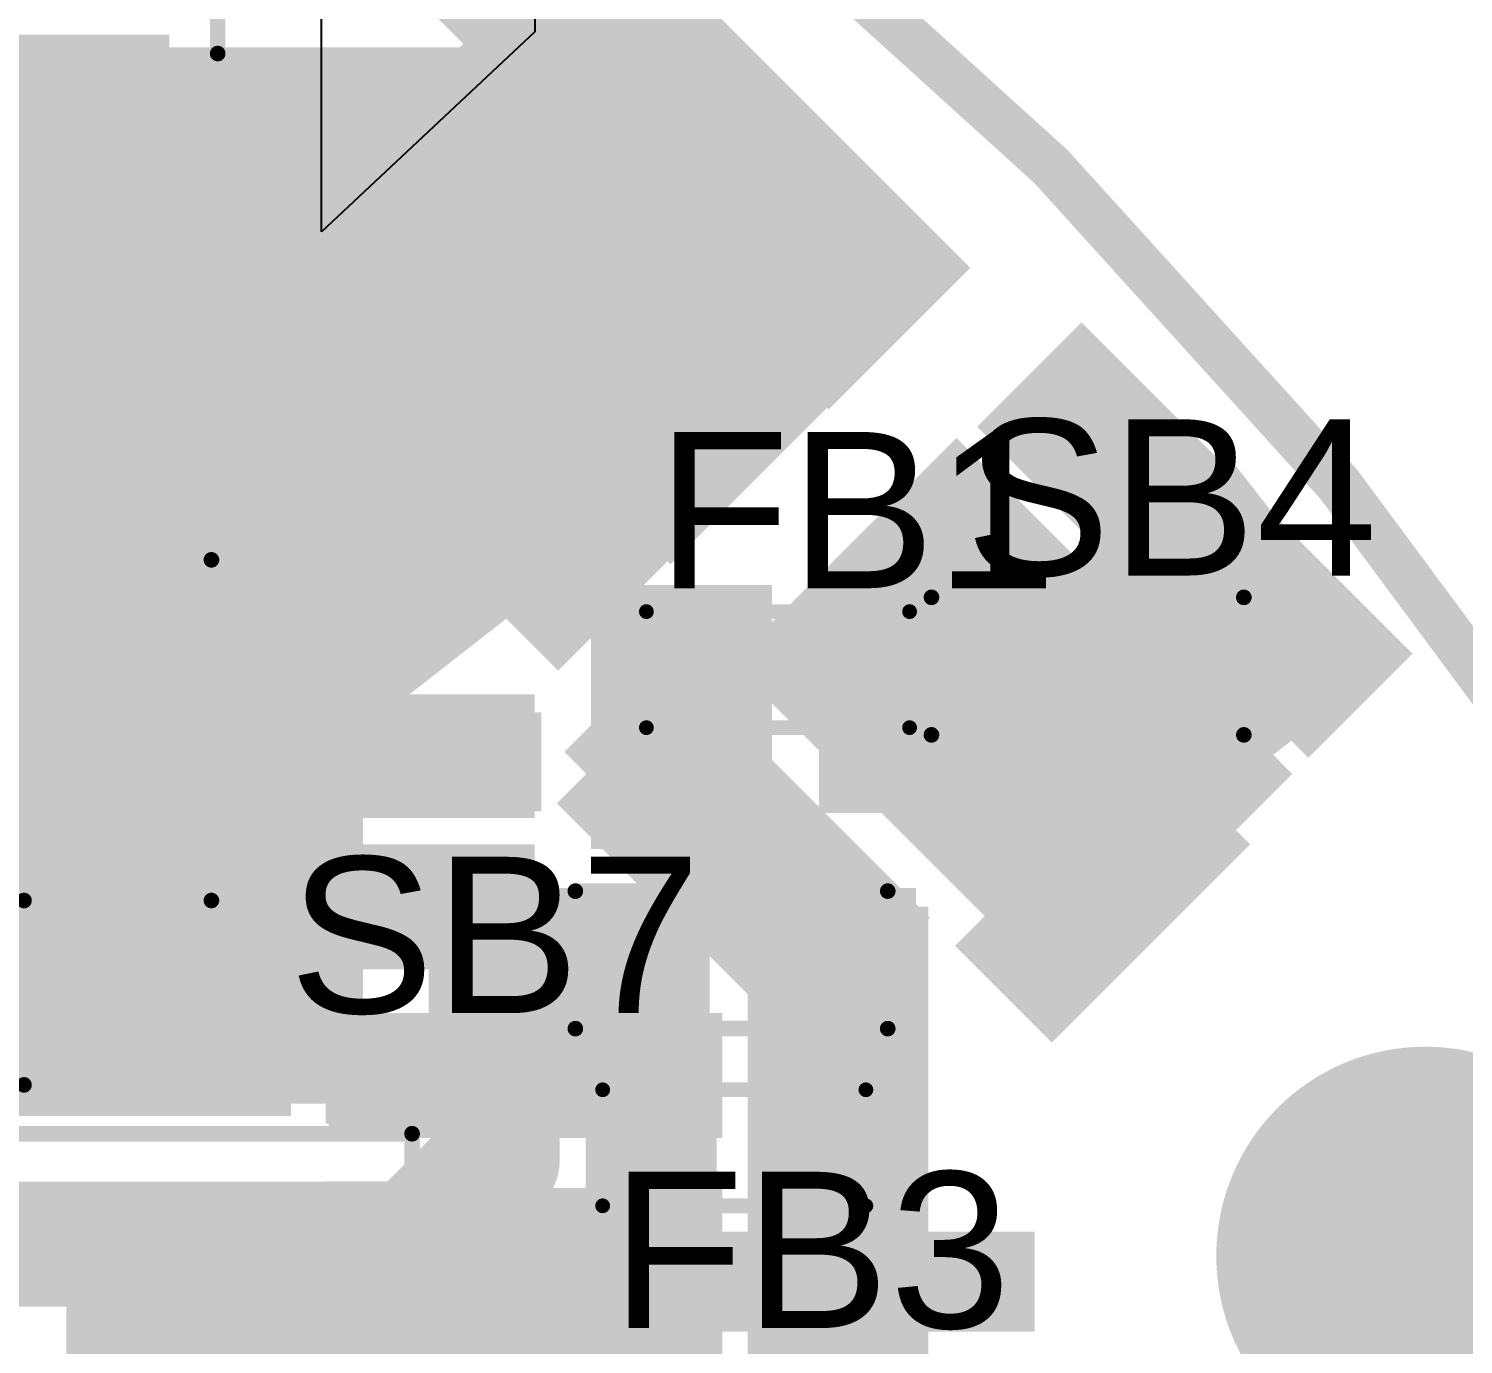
# Model space of a CAD drawing. Header units: millimetres. Extents: x -1.41 to 1.41, y -0.13 to 2.68.
# Drawn here: x 0.661 to 1.1203, y 1.891 to 2.312 of the extents above; entities that cross this region are included whole.
import ezdxf

# ---------------------------------------------------------------- set-up
doc = ezdxf.new("R2010")
doc.units = ezdxf.units.MM
doc.header["$MEASUREMENT"] = 0
for name, color, linetype in [('BottomLayer', 5, 'Continuous'), ('BottomPaste', 16, 'Continuous'), ('BottomSolder', 6, 'Continuous'), ('Mechanical2', 216, 'Continuous'), ('MultiLayer', 9, 'Continuous'), ('PadHoleLayer', 156, 'Continuous'), ('TopLayer', 1, 'Continuous'), ('TopOverlay', 2, 'Continuous'), ('TopPaste', 8, 'Continuous'), ('TopSolder', 216, 'Continuous'), ('ViaHoleLayer', 16, 'Continuous')]:
    doc.layers.add(name, color=color, linetype=linetype)
doc.styles.add('Arial', font='', dxfattribs={"height": 0.2})
doc.styles.get('Arial').set_extended_font_data('Arial')

# ---------------------------------------------------------------- blocks, each defined once
blk = doc.blocks.new('C__1206_B_108')
at = {"layer": 'BottomLayer'}
for points in [[(-0.08, 0.035), (-0.02, 0.035), (-0.02, -0.035), (-0.08, -0.035)], [(0.02, 0.035), (0.08, 0.035), (0.08, -0.035), (0.02, -0.035)]]:
    blk.add_hatch(color=5, dxfattribs=at).paths.add_polyline_path(points)
at = {"layer": 'BottomPaste'}
for points in [[(-0.08, 0.035), (-0.02, 0.035), (-0.02, -0.035), (-0.08, -0.035)], [(0.02, 0.035), (0.08, 0.035), (0.08, -0.035), (0.02, -0.035)]]:
    blk.add_hatch(color=16, dxfattribs=at).paths.add_polyline_path(points)
at = {"layer": 'BottomSolder'}
for points in [[(-0.084, 0.039), (-0.016, 0.039), (-0.016, -0.039), (-0.084, -0.039)], [(0.016, 0.039), (0.084, 0.039), (0.084, -0.039), (0.016, -0.039)]]:
    blk.add_hatch(color=6, dxfattribs=at).paths.add_polyline_path(points)
blk = doc.blocks.new('VT1H471MI135000CE0_110')
at = {"layer": 'TopOverlay', "const_width": 0.005}
for points in [[(-0.13578, 0.27), (0.269, 0.27)], [(0.269, 0.043), (0.269, 0.27)]]:
    blk.add_lwpolyline(points, dxfattribs=at)
at = {"layer": 'TopOverlay', "const_width": 0.0025}
blk.add_lwpolyline([(0.26775, 0.27, 1), (0.27025, 0.27, 1)], format="xyb", close=True, dxfattribs=at)
blk.add_lwpolyline([(0.26775, 0.27, 1), (0.27025, 0.27, 1)], format="xyb", close=True, dxfattribs=at)
blk = doc.blocks.new('C___0603_B_111')
at = {"layer": 'BottomLayer'}
for points in [[(-0.045, -0.0175), (-0.045, 0.0175), (-0.015, 0.0175), (-0.015, -0.0175)], [(0.015, -0.0175), (0.015, 0.0175), (0.045, 0.0175), (0.045, -0.0175)]]:
    blk.add_hatch(color=5, dxfattribs=at).paths.add_polyline_path(points)
at = {"layer": 'BottomPaste'}
for points in [[(-0.045, -0.0175), (-0.045, 0.0175), (-0.015, 0.0175), (-0.015, -0.0175)], [(0.015, -0.0175), (0.015, 0.0175), (0.045, 0.0175), (0.045, -0.0175)]]:
    blk.add_hatch(color=16, dxfattribs=at).paths.add_polyline_path(points)
at = {"layer": 'BottomSolder'}
for points in [[(-0.04736, -0.01986), (-0.04736, 0.01986), (-0.01264, 0.01986), (-0.01264, -0.01986)], [(0.01264, -0.01986), (0.01264, 0.01986), (0.04736, 0.01986), (0.04736, -0.01986)]]:
    blk.add_hatch(color=6, dxfattribs=at).paths.add_polyline_path(points)
blk = doc.blocks.new('SMA_B_120')
at = {"layer": 'BottomLayer'}
for points in [[(-0.12795, 0.03346), (-0.02953, 0.03346), (-0.02953, -0.03346), (-0.12795, -0.03346)], [(0.02953, 0.03346), (0.12795, 0.03346), (0.12795, -0.03346), (0.02953, -0.03346)]]:
    blk.add_hatch(color=5, dxfattribs=at).paths.add_polyline_path(points)
at = {"layer": 'BottomPaste'}
for points in [[(-0.12795, 0.03346), (-0.02953, 0.03346), (-0.02953, -0.03346), (-0.12795, -0.03346)], [(0.02953, 0.03346), (0.12795, 0.03346), (0.12795, -0.03346), (0.02953, -0.03346)]]:
    blk.add_hatch(color=16, dxfattribs=at).paths.add_polyline_path(points)
at = {"layer": 'BottomSolder'}
for points in [[(-0.13195, 0.03746), (-0.02553, 0.03746), (-0.02553, -0.03746), (-0.13195, -0.03746)], [(0.02553, 0.03746), (0.13195, 0.03746), (0.13195, -0.03746), (0.02553, -0.03746)]]:
    blk.add_hatch(color=6, dxfattribs=at).paths.add_polyline_path(points)
blk = doc.blocks.new('MPZ1608S121ATDH5_121')
at = {"layer": 'TopLayer'}
for points in [[(-0.03937, 0.01575), (-0.01575, 0.01575), (-0.01575, -0.01575), (-0.03937, -0.01575)], [(0.01575, 0.01575), (0.03937, 0.01575), (0.03937, -0.01575), (0.01575, -0.01575)]]:
    blk.add_hatch(color=1, dxfattribs=at).paths.add_polyline_path(points)
at = {"layer": 'TopPaste'}
for points in [[(-0.03937, 0.01575), (-0.01575, 0.01575), (-0.01575, -0.01575), (-0.03937, -0.01575)], [(0.01575, 0.01575), (0.03937, 0.01575), (0.03937, -0.01575), (0.01575, -0.01575)]]:
    blk.add_hatch(color=8, dxfattribs=at).paths.add_polyline_path(points)
at = {"layer": 'TopSolder'}
for points in [[(-0.04337, 0.01975), (-0.01175, 0.01975), (-0.01175, -0.01975), (-0.04337, -0.01975)], [(0.01175, 0.01975), (0.04337, 0.01975), (0.04337, -0.01975), (0.01175, -0.01975)]]:
    blk.add_hatch(color=216, dxfattribs=at).paths.add_polyline_path(points)
at = {"layer": 'TopOverlay', "const_width": 0.00472}
for points in [[(0.04226, 0.01869), (-0.042, 0.01869)], [(-0.042, 0.01869), (-0.042, -0.01844)], [(0.04226, 0.01869), (0.04226, -0.01844)], [(0.04226, -0.01844), (-0.042, -0.01844)]]:
    blk.add_lwpolyline(points, dxfattribs=at)
at = {"layer": 'TopOverlay', "const_width": 0.00236}
for points in [[(-0.04318, 0.01869, 1), (-0.04082, 0.01869, 1)], [(-0.04318, 0.01869, 1), (-0.04082, 0.01869, 1)], [(0.04108, 0.01869, 1), (0.04344, 0.01869, 1)], [(0.04108, 0.01869, 1), (0.04344, 0.01869, 1)], [(-0.04318, -0.01844, 1), (-0.04082, -0.01844, 1)], [(-0.04318, -0.01844, 1), (-0.04082, -0.01844, 1)], [(0.04108, -0.01844, 1), (0.04344, -0.01844, 1)], [(0.04108, -0.01844, 1), (0.04344, -0.01844, 1)]]:
    blk.add_lwpolyline(points, format="xyb", close=True, dxfattribs=at)
blk = doc.blocks.new('MPZ1608S121ATDH5_123')
at = {"layer": 'TopLayer'}
for points in [[(-0.03937, 0.01575), (-0.01575, 0.01575), (-0.01575, -0.01575), (-0.03937, -0.01575)], [(0.01575, 0.01575), (0.03937, 0.01575), (0.03937, -0.01575), (0.01575, -0.01575)]]:
    blk.add_hatch(color=1, dxfattribs=at).paths.add_polyline_path(points)
at = {"layer": 'TopPaste'}
for points in [[(-0.03937, 0.01575), (-0.01575, 0.01575), (-0.01575, -0.01575), (-0.03937, -0.01575)], [(0.01575, 0.01575), (0.03937, 0.01575), (0.03937, -0.01575), (0.01575, -0.01575)]]:
    blk.add_hatch(color=8, dxfattribs=at).paths.add_polyline_path(points)
at = {"layer": 'TopSolder'}
for points in [[(-0.04337, 0.01975), (-0.01175, 0.01975), (-0.01175, -0.01975), (-0.04337, -0.01975)], [(0.01175, 0.01975), (0.04337, 0.01975), (0.04337, -0.01975), (0.01175, -0.01975)]]:
    blk.add_hatch(color=216, dxfattribs=at).paths.add_polyline_path(points)
at = {"layer": 'TopOverlay', "const_width": 0.00472}
for points in [[(-0.042, 0.01869), (-0.042, -0.01844)], [(0.04226, 0.01869), (-0.042, 0.01869)], [(0.04226, 0.01869), (0.04226, -0.01844)], [(0.04226, -0.01844), (-0.042, -0.01844)]]:
    blk.add_lwpolyline(points, dxfattribs=at)
at = {"layer": 'TopOverlay', "const_width": 0.00236}
for points in [[(-0.04318, 0.01869, 1), (-0.04082, 0.01869, 1)], [(-0.04318, 0.01869, 1), (-0.04082, 0.01869, 1)], [(0.04108, 0.01869, 1), (0.04344, 0.01869, 1)], [(0.04108, 0.01869, 1), (0.04344, 0.01869, 1)], [(-0.04318, -0.01844, 1), (-0.04082, -0.01844, 1)], [(-0.04318, -0.01844, 1), (-0.04082, -0.01844, 1)], [(0.04108, -0.01844, 1), (0.04344, -0.01844, 1)], [(0.04108, -0.01844, 1), (0.04344, -0.01844, 1)]]:
    blk.add_lwpolyline(points, format="xyb", close=True, dxfattribs=at)
blk = doc.blocks.new('SLF12575T_221M1R3_PF_127')
at = {"layer": 'TopLayer'}
blk.add_hatch(color=1, dxfattribs=at).paths.add_polyline_path([(-0.26969, 0.06299), (-0.16732, 0.06299), (-0.16732, -0.06299), (-0.26969, -0.06299)])
at = {"layer": 'TopPaste'}
blk.add_hatch(color=8, dxfattribs=at).paths.add_polyline_path([(-0.26969, 0.06299), (-0.16732, 0.06299), (-0.16732, -0.06299), (-0.26969, -0.06299)])
at = {"layer": 'TopSolder'}
blk.add_hatch(color=216, dxfattribs=at).paths.add_polyline_path([(-0.27369, 0.06699), (-0.16332, 0.06699), (-0.16332, -0.06699), (-0.27369, -0.06699)])
at = {"layer": 'TopOverlay', "const_width": 0.005}
for points in [[(-0.188, 0.249), (-0.188, 0.19)], [(0.217, 0.249), (-0.188, 0.249)], [(-0.248, 0.19), (-0.248, 0.081)], [(-0.188, 0.19), (-0.248, 0.19)], [(-0.25, -0.081), (-0.25, -0.215)]]:
    blk.add_lwpolyline(points, dxfattribs=at)
at = {"layer": 'TopOverlay'}
for points, const_width in [([(-0.18925, 0.249, 1), (-0.18675, 0.249, 1)], 0.0025), ([(-0.18925, 0.249, 1), (-0.18675, 0.249, 1)], 0.0025), ([(-0.24925, 0.19, 1), (-0.24675, 0.19, 1)], 0.0025), ([(-0.24925, 0.19, 1), (-0.24675, 0.19, 1)], 0.0025), ([(-0.18925, 0.19, 1), (-0.18675, 0.19, 1)], 0.0025), ([(-0.18925, 0.19, 1), (-0.18675, 0.19, 1)], 0.0025), ([(-0.24925, 0.081, 1), (-0.24675, 0.081, 1)], 0.0025), ([(-0.27781, 0.061, 1), (-0.2943, 0.061, 1)], 0.01), ([(-0.2968, 0.061, 1), (-0.2918, 0.061, 1)], 0.005), ([(-0.28031, 0.061, 1), (-0.27531, 0.061, 1)], 0.005), ([(-0.25125, -0.081, 1), (-0.24875, -0.081, 1)], 0.0025)]:
    blk.add_lwpolyline(points, format="xyb", close=True, dxfattribs=dict(at, const_width=const_width))
blk = doc.blocks.new('S______B______162')
at = {"layer": 'TopLayer'}
for points in [[(-0.045, -0.0175), (-0.045, 0.0175), (-0.015, 0.0175), (-0.015, -0.0175)], [(0.015, -0.0175), (0.015, 0.0175), (0.045, 0.0175), (0.045, -0.0175)]]:
    blk.add_hatch(color=1, dxfattribs=at).paths.add_polyline_path(points)
at = {"layer": 'TopPaste'}
for points in [[(-0.045, -0.0175), (-0.045, 0.0175), (-0.015, 0.0175), (-0.015, -0.0175)], [(0.015, -0.0175), (0.015, 0.0175), (0.045, 0.0175), (0.045, -0.0175)]]:
    blk.add_hatch(color=8, dxfattribs=at).paths.add_polyline_path(points)
at = {"layer": 'TopSolder'}
for points in [[(-0.049, -0.0215), (-0.049, 0.0215), (-0.011, 0.0215), (-0.011, -0.0215)], [(0.011, -0.0215), (0.011, 0.0215), (0.049, 0.0215), (0.049, -0.0215)]]:
    blk.add_hatch(color=216, dxfattribs=at).paths.add_polyline_path(points)
at = {"layer": 'TopOverlay', "const_width": 0.005}
for points in [[(-0.05, 0.022), (-0.05, -0.022)], [(0.05, 0.022), (-0.05, 0.022)], [(0.05, 0.022), (0.05, -0.022)], [(0.05, -0.022), (-0.05, -0.022)]]:
    blk.add_lwpolyline(points, dxfattribs=at)
at = {"layer": 'TopOverlay', "const_width": 0.0025}
for points in [[(-0.05125, 0.022, 1), (-0.04875, 0.022, 1)], [(-0.05125, 0.022, 1), (-0.04875, 0.022, 1)], [(0.04875, 0.022, 1), (0.05125, 0.022, 1)], [(0.04875, 0.022, 1), (0.05125, 0.022, 1)], [(-0.05125, -0.022, 1), (-0.04875, -0.022, 1)], [(-0.05125, -0.022, 1), (-0.04875, -0.022, 1)], [(0.04875, -0.022, 1), (0.05125, -0.022, 1)], [(0.04875, -0.022, 1), (0.05125, -0.022, 1)]]:
    blk.add_lwpolyline(points, format="xyb", close=True, dxfattribs=at)
blk = doc.blocks.new('S______B______164')
at = {"layer": 'TopLayer'}
for points in [[(-0.045, -0.0175), (-0.045, 0.0175), (-0.015, 0.0175), (-0.015, -0.0175)], [(0.015, -0.0175), (0.015, 0.0175), (0.045, 0.0175), (0.045, -0.0175)]]:
    blk.add_hatch(color=1, dxfattribs=at).paths.add_polyline_path(points)
at = {"layer": 'TopPaste'}
for points in [[(-0.045, -0.0175), (-0.045, 0.0175), (-0.015, 0.0175), (-0.015, -0.0175)], [(0.015, -0.0175), (0.015, 0.0175), (0.045, 0.0175), (0.045, -0.0175)]]:
    blk.add_hatch(color=8, dxfattribs=at).paths.add_polyline_path(points)
at = {"layer": 'TopSolder'}
for points in [[(-0.049, -0.0215), (-0.049, 0.0215), (-0.011, 0.0215), (-0.011, -0.0215)], [(0.011, -0.0215), (0.011, 0.0215), (0.049, 0.0215), (0.049, -0.0215)]]:
    blk.add_hatch(color=216, dxfattribs=at).paths.add_polyline_path(points)
at = {"layer": 'TopOverlay', "const_width": 0.005}
for points in [[(-0.05, 0.022), (0.05, 0.022)], [(-0.05, -0.022), (-0.05, 0.022)], [(0.05, -0.022), (0.05, 0.022)], [(-0.05, -0.022), (0.05, -0.022)]]:
    blk.add_lwpolyline(points, dxfattribs=at)
at = {"layer": 'TopOverlay', "const_width": 0.0025}
for points in [[(-0.05125, 0.022, 1), (-0.04875, 0.022, 1)], [(-0.05125, 0.022, 1), (-0.04875, 0.022, 1)], [(0.04875, 0.022, 1), (0.05125, 0.022, 1)], [(0.04875, 0.022, 1), (0.05125, 0.022, 1)], [(-0.05125, -0.022, 1), (-0.04875, -0.022, 1)], [(-0.05125, -0.022, 1), (-0.04875, -0.022, 1)], [(0.04875, -0.022, 1), (0.05125, -0.022, 1)], [(0.04875, -0.022, 1), (0.05125, -0.022, 1)]]:
    blk.add_lwpolyline(points, format="xyb", close=True, dxfattribs=at)
blk = doc.blocks.new('SOIC_8_B_170')
at = {"layer": 'BottomLayer'}
for points in [[(-0.13681, 0.06319), (-0.13681, 0.08681), (-0.07579, 0.08681), (-0.07579, 0.06319)], [(0.07579, 0.06319), (0.07579, 0.08681), (0.13681, 0.08681), (0.13681, 0.06319)], [(-0.13681, 0.01319), (-0.13681, 0.03681), (-0.07579, 0.03681), (-0.07579, 0.01319)], [(0.07579, 0.01319), (0.07579, 0.03681), (0.13681, 0.03681), (0.13681, 0.01319)], [(-0.13681, -0.03681), (-0.13681, -0.01319), (-0.07579, -0.01319), (-0.07579, -0.03681)], [(0.07579, -0.03681), (0.07579, -0.01319), (0.13681, -0.01319), (0.13681, -0.03681)], [(-0.13681, -0.08681), (-0.13681, -0.06319), (-0.07579, -0.06319), (-0.07579, -0.08681)], [(0.07579, -0.08681), (0.07579, -0.06319), (0.13681, -0.06319), (0.13681, -0.08681)]]:
    blk.add_hatch(color=5, dxfattribs=at).paths.add_polyline_path(points)
at = {"layer": 'BottomPaste'}
for points in [[(-0.13681, 0.06319), (-0.13681, 0.08681), (-0.07579, 0.08681), (-0.07579, 0.06319)], [(0.07579, 0.06319), (0.07579, 0.08681), (0.13681, 0.08681), (0.13681, 0.06319)], [(-0.13681, 0.01319), (-0.13681, 0.03681), (-0.07579, 0.03681), (-0.07579, 0.01319)], [(0.07579, 0.01319), (0.07579, 0.03681), (0.13681, 0.03681), (0.13681, 0.01319)], [(-0.13681, -0.03681), (-0.13681, -0.01319), (-0.07579, -0.01319), (-0.07579, -0.03681)], [(0.07579, -0.03681), (0.07579, -0.01319), (0.13681, -0.01319), (0.13681, -0.03681)], [(-0.13681, -0.08681), (-0.13681, -0.06319), (-0.07579, -0.06319), (-0.07579, -0.08681)], [(0.07579, -0.08681), (0.07579, -0.06319), (0.13681, -0.06319), (0.13681, -0.08681)]]:
    blk.add_hatch(color=16, dxfattribs=at).paths.add_polyline_path(points)
at = {"layer": 'BottomSolder'}
for points in [[(-0.14081, 0.05919), (-0.14081, 0.09081), (-0.07179, 0.09081), (-0.07179, 0.05919)], [(0.07179, 0.05919), (0.07179, 0.09081), (0.14081, 0.09081), (0.14081, 0.05919)], [(-0.14081, 0.00919), (-0.14081, 0.04081), (-0.07179, 0.04081), (-0.07179, 0.00919)], [(0.07179, 0.00919), (0.07179, 0.04081), (0.14081, 0.04081), (0.14081, 0.00919)], [(-0.14081, -0.04081), (-0.14081, -0.00919), (-0.07179, -0.00919), (-0.07179, -0.04081)], [(0.07179, -0.04081), (0.07179, -0.00919), (0.14081, -0.00919), (0.14081, -0.04081)], [(-0.14081, -0.09081), (-0.14081, -0.05919), (-0.07179, -0.05919), (-0.07179, -0.09081)], [(0.07179, -0.09081), (0.07179, -0.05919), (0.14081, -0.05919), (0.14081, -0.09081)]]:
    blk.add_hatch(color=6, dxfattribs=at).paths.add_polyline_path(points)

msp = doc.modelspace()

# ---------------------------------------------------------------- hatches: boundary and pattern name
at = {"layer": 'BottomLayer'}
for points in [[(0.955, 2.231), (0.8395, 2.3465), (0.715, 2.222), (0.8305, 2.1065)], [(0.549, 2.216), (0.706, 2.216), (0.706, 2.31), (0.549, 2.31)], [(0.6, 2.161), (0.706, 2.161), (0.706, 2.218), (0.6, 2.218)], [(0.998, 2.218), (0.96464, 2.18464), (1.07064, 2.07864), (1.104, 2.112)], [(1.0655, 2.0735), (0.958, 2.181), (0.886, 2.109), (0.9935, 2.0015)], [(0.9175, 1.9955), (0.9495, 2.0275), (0.86443, 2.11257), (0.83243, 2.08057)], [(0.546, 2.05937), (0.823, 2.05937), (0.823, 2.099), (0.546, 2.099)], [(0.9081, 1.9861), (0.936, 2.014), (0.858, 2.092), (0.8301, 2.0641)], [(0.635, 1.964), (0.745, 1.964), (0.745, 2.051), (0.635, 2.051)], [(0.736, 2.011), (0.823, 2.011), (0.823, 2.051), (0.736, 2.051)], [(0.949, 1.783), (0.949, 2.031), (0.89121, 2.031), (0.89121, 1.783)], [(0.757, 1.957), (0.883, 1.957), (0.883, 1.997), (0.757, 1.997)], [(0.673, 1.783), (0.883, 1.783), (0.883, 1.941), (0.673, 1.941)]]:
    msp.add_hatch(color=5, dxfattribs=at).paths.add_polyline_path(points)
h = msp.add_hatch(color=5, dxfattribs=at)
edge = h.paths.add_edge_path()
edge.add_arc((0.842, 2.318), 0.01181, 0, 360)
h = msp.add_hatch(color=5, dxfattribs=at)
edge = h.paths.add_edge_path()
edge.add_arc((0.86, 2.3), 0.01181, 0, 360)
h = msp.add_hatch(color=5, dxfattribs=at)
edge = h.paths.add_edge_path()
edge.add_arc((0.878, 2.282), 0.01181, 0, 360)
h = msp.add_hatch(color=5, dxfattribs=at)
edge = h.paths.add_edge_path()
edge.add_arc((0.895, 2.264), 0.01181, 0, 360)
h = msp.add_hatch(color=5, dxfattribs=at)
edge = h.paths.add_edge_path()
edge.add_arc((0.912, 2.246), 0.01181, 0, 360)
h = msp.add_hatch(color=5, dxfattribs=at)
edge = h.paths.add_edge_path()
edge.add_arc((0.93, 2.228), 0.01181, 0, 360)
h = msp.add_hatch(color=5, dxfattribs=at)
edge = h.paths.add_edge_path()
edge.add_arc((0.742, 2.218), 0.01181, 0, 360)
h = msp.add_hatch(color=5, dxfattribs=at)
edge = h.paths.add_edge_path()
edge.add_arc((0.76, 2.2), 0.01181, 0, 360)
h = msp.add_hatch(color=5, dxfattribs=at)
edge = h.paths.add_edge_path()
edge.add_arc((0.778, 2.182), 0.01181, 0, 360)
h = msp.add_hatch(color=5, dxfattribs=at)
edge = h.paths.add_edge_path()
edge.add_arc((0.796, 2.165), 0.01181, 0, 360)
h = msp.add_hatch(color=5, dxfattribs=at)
edge = h.paths.add_edge_path()
edge.add_arc((0.796, 2.165), 0.01181, 0, 360)
h = msp.add_hatch(color=5, dxfattribs=at)
edge = h.paths.add_edge_path()
edge.add_arc((0.814, 2.148), 0.01181, 0, 360)
h = msp.add_hatch(color=5, dxfattribs=at)
edge = h.paths.add_edge_path()
edge.add_arc((1.03, 2.148), 0.01181, 0, 360)
h = msp.add_hatch(color=5, dxfattribs=at)
edge = h.paths.add_edge_path()
edge.add_arc((1.053, 2.144), 0.01181, 0, 360)
h = msp.add_hatch(color=5, dxfattribs=at)
edge = h.paths.add_edge_path()
edge.add_arc((1.065, 2.125), 0.01181, 0, 360)
h = msp.add_hatch(color=5, dxfattribs=at)
edge = h.paths.add_edge_path()
edge.add_arc((1.0648, 2.1008), 0.01181, 0, 360)
h = msp.add_hatch(color=5, dxfattribs=at)
edge = h.paths.add_edge_path()
edge.add_arc((0.857, 2.068), 0.01181, 0, 360)
h = msp.add_hatch(color=5, dxfattribs=at)
edge = h.paths.add_edge_path()
edge.add_arc((0.882, 2.068), 0.01181, 0, 360)
h = msp.add_hatch(color=5, dxfattribs=at)
edge = h.paths.add_edge_path()
edge.add_arc((1.026, 2.054), 0.01181, 0, 360)
h = msp.add_hatch(color=5, dxfattribs=at)
edge = h.paths.add_edge_path()
edge.add_arc((0.675, 2.033), 0.01181, 0, 360)
h = msp.add_hatch(color=5, dxfattribs=at)
edge = h.paths.add_edge_path()
edge.add_arc((0.702, 2.033), 0.01181, 0, 360)
h = msp.add_hatch(color=5, dxfattribs=at)
edge = h.paths.add_edge_path()
edge.add_arc((0.729, 2.033), 0.01181, 0, 360)
h = msp.add_hatch(color=5, dxfattribs=at)
edge = h.paths.add_edge_path()
edge.add_arc((1.008, 2.036), 0.01181, 0, 360)
h = msp.add_hatch(color=5, dxfattribs=at)
edge = h.paths.add_edge_path()
edge.add_arc((0.991, 2.018), 0.01181, 0, 360)
h = msp.add_hatch(color=5, dxfattribs=at)
edge = h.paths.add_edge_path()
edge.add_arc((0.675, 2.0075), 0.01181, 0, 360)
h = msp.add_hatch(color=5, dxfattribs=at)
edge = h.paths.add_edge_path()
edge.add_arc((0.702, 2.008), 0.01181, 0, 360)
h = msp.add_hatch(color=5, dxfattribs=at)
edge = h.paths.add_edge_path()
edge.add_arc((0.729, 2.008), 0.01181, 0, 360)
h = msp.add_hatch(color=5, dxfattribs=at)
edge = h.paths.add_edge_path()
edge.add_arc((0.675, 1.982), 0.01181, 0, 360)
h = msp.add_hatch(color=5, dxfattribs=at)
edge = h.paths.add_edge_path()
edge.add_arc((0.702, 1.983), 0.01181, 0, 360)
h = msp.add_hatch(color=5, dxfattribs=at)
edge = h.paths.add_edge_path()
edge.add_arc((0.729, 1.983), 0.01181, 0, 360)
h = msp.add_hatch(color=5, dxfattribs=at)
edge = h.paths.add_edge_path()
edge.add_arc((1.1081, 1.91929), 0.05906, 0, 360)
h = msp.add_hatch(color=5, dxfattribs=at)
edge = h.paths.add_edge_path()
edge.add_arc((0.968, 1.912), 0.01181, 0, 360)
at = {"layer": 'BottomSolder'}
h = msp.add_hatch(color=6, dxfattribs=at)
edge = h.paths.add_edge_path()
edge.add_arc((0.86, 2.3), 0.00591, 0, 360)
h = msp.add_hatch(color=6, dxfattribs=at)
edge = h.paths.add_edge_path()
edge.add_arc((0.878, 2.282), 0.00591, 0, 360)
h = msp.add_hatch(color=6, dxfattribs=at)
edge = h.paths.add_edge_path()
edge.add_arc((0.895, 2.264), 0.00591, 0, 360)
h = msp.add_hatch(color=6, dxfattribs=at)
edge = h.paths.add_edge_path()
edge.add_arc((0.912, 2.246), 0.00591, 0, 360)
h = msp.add_hatch(color=6, dxfattribs=at)
edge = h.paths.add_edge_path()
edge.add_arc((0.93, 2.228), 0.00591, 0, 360)
h = msp.add_hatch(color=6, dxfattribs=at)
edge = h.paths.add_edge_path()
edge.add_arc((0.742, 2.218), 0.00591, 0, 360)
h = msp.add_hatch(color=6, dxfattribs=at)
edge = h.paths.add_edge_path()
edge.add_arc((0.76, 2.2), 0.00591, 0, 360)
h = msp.add_hatch(color=6, dxfattribs=at)
edge = h.paths.add_edge_path()
edge.add_arc((0.778, 2.182), 0.00591, 0, 360)
h = msp.add_hatch(color=6, dxfattribs=at)
edge = h.paths.add_edge_path()
edge.add_arc((0.796, 2.165), 0.00591, 0, 360)
h = msp.add_hatch(color=6, dxfattribs=at)
edge = h.paths.add_edge_path()
edge.add_arc((0.796, 2.165), 0.00591, 0, 360)
h = msp.add_hatch(color=6, dxfattribs=at)
edge = h.paths.add_edge_path()
edge.add_arc((0.814, 2.148), 0.00591, 0, 360)
h = msp.add_hatch(color=6, dxfattribs=at)
edge = h.paths.add_edge_path()
edge.add_arc((1.03, 2.148), 0.00591, 0, 360)
h = msp.add_hatch(color=6, dxfattribs=at)
edge = h.paths.add_edge_path()
edge.add_arc((1.053, 2.144), 0.00591, 0, 360)
h = msp.add_hatch(color=6, dxfattribs=at)
edge = h.paths.add_edge_path()
edge.add_arc((1.065, 2.125), 0.00591, 0, 360)
h = msp.add_hatch(color=6, dxfattribs=at)
edge = h.paths.add_edge_path()
edge.add_arc((1.0648, 2.1008), 0.00591, 0, 360)
h = msp.add_hatch(color=6, dxfattribs=at)
edge = h.paths.add_edge_path()
edge.add_arc((0.857, 2.068), 0.00591, 0, 360)
h = msp.add_hatch(color=6, dxfattribs=at)
edge = h.paths.add_edge_path()
edge.add_arc((0.882, 2.068), 0.00591, 0, 360)
h = msp.add_hatch(color=6, dxfattribs=at)
edge = h.paths.add_edge_path()
edge.add_arc((1.026, 2.054), 0.00591, 0, 360)
h = msp.add_hatch(color=6, dxfattribs=at)
edge = h.paths.add_edge_path()
edge.add_arc((1.008, 2.036), 0.00591, 0, 360)
h = msp.add_hatch(color=6, dxfattribs=at)
edge = h.paths.add_edge_path()
edge.add_arc((0.675, 2.033), 0.00591, 0, 360)
h = msp.add_hatch(color=6, dxfattribs=at)
edge = h.paths.add_edge_path()
edge.add_arc((0.702, 2.033), 0.00591, 0, 360)
h = msp.add_hatch(color=6, dxfattribs=at)
edge = h.paths.add_edge_path()
edge.add_arc((0.729, 2.033), 0.00591, 0, 360)
h = msp.add_hatch(color=6, dxfattribs=at)
edge = h.paths.add_edge_path()
edge.add_arc((0.991, 2.018), 0.00591, 0, 360)
h = msp.add_hatch(color=6, dxfattribs=at)
edge = h.paths.add_edge_path()
edge.add_arc((0.675, 2.0075), 0.00591, 0, 360)
h = msp.add_hatch(color=6, dxfattribs=at)
edge = h.paths.add_edge_path()
edge.add_arc((0.702, 2.008), 0.00591, 0, 360)
h = msp.add_hatch(color=6, dxfattribs=at)
edge = h.paths.add_edge_path()
edge.add_arc((0.729, 2.008), 0.00591, 0, 360)
h = msp.add_hatch(color=6, dxfattribs=at)
edge = h.paths.add_edge_path()
edge.add_arc((0.702, 1.983), 0.00591, 0, 360)
h = msp.add_hatch(color=6, dxfattribs=at)
edge = h.paths.add_edge_path()
edge.add_arc((0.729, 1.983), 0.00591, 0, 360)
h = msp.add_hatch(color=6, dxfattribs=at)
edge = h.paths.add_edge_path()
edge.add_arc((0.675, 1.982), 0.00591, 0, 360)
h = msp.add_hatch(color=6, dxfattribs=at)
edge = h.paths.add_edge_path()
edge.add_arc((1.1081, 1.91929), 0.06306, 0, 360)
h = msp.add_hatch(color=6, dxfattribs=at)
edge = h.paths.add_edge_path()
edge.add_arc((0.968, 1.912), 0.00591, 0, 360)
at = {"layer": 'MultiLayer'}
h = msp.add_hatch(color=9, dxfattribs=at)
edge = h.paths.add_edge_path()
edge.add_arc((1.1081, 1.91929), 0.05906, 0, 360)
at = {"layer": 'PadHoleLayer'}
h = msp.add_hatch(color=156, dxfattribs=at)
edge = h.paths.add_edge_path()
edge.add_arc((1.1081, 1.91929), 0.06693, 0, 360)
at = {"layer": 'TopLayer'}
for points in [[(0.82342, 2.37442), (0.77811, 2.32911), (0.91711, 2.19011), (0.96242, 2.23542)], [(0.637, 1.968), (0.768, 1.968), (0.768, 2.306), (0.637, 2.306)], [(0.686, 2.13), (0.823, 2.13), (0.823, 2.306), (0.686, 2.306)], [(0.75565, 2.07766), (0.92007, 2.20612), (0.84322, 2.30448), (0.67879, 2.17602)], [(1.0463, 2.06934), (1.09685, 2.10884), (1.04322, 2.17748), (0.99267, 2.13799)], [(0.841, 2.0495), (0.899, 2.0495), (0.899, 2.134), (0.841, 2.134)], [(0.914, 2.061), (0.987, 2.061), (0.987, 2.133), (0.914, 2.133)], [(0.9885, 1.9875), (1.052, 2.051), (1.021, 2.082), (0.9575, 2.0185)], [(0.789, 1.991), (0.879, 1.991), (0.879, 2.037), (0.789, 2.037)], [(0.895, 1.93531), (0.945, 1.93531), (0.945, 2.037), (0.895, 2.037)], [(0.83929, 1.91387), (0.88129, 1.91387), (0.88129, 1.97737), (0.83929, 1.97737)], [(0.983, 1.895), (0.983, 1.927), (0.83937, 1.927), (0.83937, 1.895)]]:
    msp.add_hatch(color=1, dxfattribs=at).paths.add_polyline_path(points)
h = msp.add_hatch(color=1, dxfattribs=at)
edge = h.paths.add_edge_path()
edge.add_arc((0.842, 2.318), 0.01181, 0, 360)
h = msp.add_hatch(color=1, dxfattribs=at)
edge = h.paths.add_edge_path()
edge.add_arc((0.86, 2.3), 0.01181, 0, 360)
h = msp.add_hatch(color=1, dxfattribs=at)
edge = h.paths.add_edge_path()
edge.add_arc((0.878, 2.282), 0.01181, 0, 360)
h = msp.add_hatch(color=1, dxfattribs=at)
edge = h.paths.add_edge_path()
edge.add_arc((0.895, 2.264), 0.01181, 0, 360)
h = msp.add_hatch(color=1, dxfattribs=at)
edge = h.paths.add_edge_path()
edge.add_arc((0.912, 2.246), 0.01181, 0, 360)
h = msp.add_hatch(color=1, dxfattribs=at)
edge = h.paths.add_edge_path()
edge.add_arc((0.93, 2.228), 0.01181, 0, 360)
h = msp.add_hatch(color=1, dxfattribs=at)
edge = h.paths.add_edge_path()
edge.add_arc((0.742, 2.218), 0.01181, 0, 360)
h = msp.add_hatch(color=1, dxfattribs=at)
edge = h.paths.add_edge_path()
edge.add_arc((0.76, 2.2), 0.01181, 0, 360)
h = msp.add_hatch(color=1, dxfattribs=at)
edge = h.paths.add_edge_path()
edge.add_arc((0.778, 2.182), 0.01181, 0, 360)
h = msp.add_hatch(color=1, dxfattribs=at)
edge = h.paths.add_edge_path()
edge.add_arc((0.796, 2.165), 0.01181, 0, 360)
h = msp.add_hatch(color=1, dxfattribs=at)
edge = h.paths.add_edge_path()
edge.add_arc((0.796, 2.165), 0.01181, 0, 360)
h = msp.add_hatch(color=1, dxfattribs=at)
edge = h.paths.add_edge_path()
edge.add_arc((0.814, 2.148), 0.01181, 0, 360)
h = msp.add_hatch(color=1, dxfattribs=at)
edge = h.paths.add_edge_path()
edge.add_arc((1.03, 2.148), 0.01181, 0, 360)
h = msp.add_hatch(color=1, dxfattribs=at)
edge = h.paths.add_edge_path()
edge.add_arc((1.053, 2.144), 0.01181, 0, 360)
h = msp.add_hatch(color=1, dxfattribs=at)
edge = h.paths.add_edge_path()
edge.add_arc((1.065, 2.125), 0.01181, 0, 360)
h = msp.add_hatch(color=1, dxfattribs=at)
edge = h.paths.add_edge_path()
edge.add_arc((1.0648, 2.1008), 0.01181, 0, 360)
h = msp.add_hatch(color=1, dxfattribs=at)
edge = h.paths.add_edge_path()
edge.add_arc((0.857, 2.068), 0.01181, 0, 360)
h = msp.add_hatch(color=1, dxfattribs=at)
edge = h.paths.add_edge_path()
edge.add_arc((0.882, 2.068), 0.01181, 0, 360)
h = msp.add_hatch(color=1, dxfattribs=at)
edge = h.paths.add_edge_path()
edge.add_arc((1.026, 2.054), 0.01181, 0, 360)
h = msp.add_hatch(color=1, dxfattribs=at)
edge = h.paths.add_edge_path()
edge.add_arc((0.675, 2.033), 0.01181, 0, 360)
h = msp.add_hatch(color=1, dxfattribs=at)
edge = h.paths.add_edge_path()
edge.add_arc((0.702, 2.033), 0.01181, 0, 360)
h = msp.add_hatch(color=1, dxfattribs=at)
edge = h.paths.add_edge_path()
edge.add_arc((0.729, 2.033), 0.01181, 0, 360)
h = msp.add_hatch(color=1, dxfattribs=at)
edge = h.paths.add_edge_path()
edge.add_arc((1.008, 2.036), 0.01181, 0, 360)
h = msp.add_hatch(color=1, dxfattribs=at)
edge = h.paths.add_edge_path()
edge.add_arc((0.991, 2.018), 0.01181, 0, 360)
h = msp.add_hatch(color=1, dxfattribs=at)
edge = h.paths.add_edge_path()
edge.add_arc((0.675, 2.0075), 0.01181, 0, 360)
h = msp.add_hatch(color=1, dxfattribs=at)
edge = h.paths.add_edge_path()
edge.add_arc((0.702, 2.008), 0.01181, 0, 360)
h = msp.add_hatch(color=1, dxfattribs=at)
edge = h.paths.add_edge_path()
edge.add_arc((0.729, 2.008), 0.01181, 0, 360)
h = msp.add_hatch(color=1, dxfattribs=at)
edge = h.paths.add_edge_path()
edge.add_arc((0.675, 1.982), 0.01181, 0, 360)
h = msp.add_hatch(color=1, dxfattribs=at)
edge = h.paths.add_edge_path()
edge.add_arc((0.702, 1.983), 0.01181, 0, 360)
h = msp.add_hatch(color=1, dxfattribs=at)
edge = h.paths.add_edge_path()
edge.add_arc((0.729, 1.983), 0.01181, 0, 360)
h = msp.add_hatch(color=1, dxfattribs=at)
edge = h.paths.add_edge_path()
edge.add_arc((1.1081, 1.91929), 0.05906, 0, 360)
h = msp.add_hatch(color=1, dxfattribs=at)
edge = h.paths.add_edge_path()
edge.add_arc((0.968, 1.912), 0.01181, 0, 360)
at = {"layer": 'TopSolder'}
h = msp.add_hatch(color=216, dxfattribs=at)
edge = h.paths.add_edge_path()
edge.add_arc((0.86, 2.3), 0.00591, 0, 360)
h = msp.add_hatch(color=216, dxfattribs=at)
edge = h.paths.add_edge_path()
edge.add_arc((0.878, 2.282), 0.00591, 0, 360)
h = msp.add_hatch(color=216, dxfattribs=at)
edge = h.paths.add_edge_path()
edge.add_arc((0.895, 2.264), 0.00591, 0, 360)
h = msp.add_hatch(color=216, dxfattribs=at)
edge = h.paths.add_edge_path()
edge.add_arc((0.912, 2.246), 0.00591, 0, 360)
h = msp.add_hatch(color=216, dxfattribs=at)
edge = h.paths.add_edge_path()
edge.add_arc((0.93, 2.228), 0.00591, 0, 360)
h = msp.add_hatch(color=216, dxfattribs=at)
edge = h.paths.add_edge_path()
edge.add_arc((0.742, 2.218), 0.00591, 0, 360)
h = msp.add_hatch(color=216, dxfattribs=at)
edge = h.paths.add_edge_path()
edge.add_arc((0.76, 2.2), 0.00591, 0, 360)
h = msp.add_hatch(color=216, dxfattribs=at)
edge = h.paths.add_edge_path()
edge.add_arc((0.778, 2.182), 0.00591, 0, 360)
h = msp.add_hatch(color=216, dxfattribs=at)
edge = h.paths.add_edge_path()
edge.add_arc((0.796, 2.165), 0.00591, 0, 360)
h = msp.add_hatch(color=216, dxfattribs=at)
edge = h.paths.add_edge_path()
edge.add_arc((0.796, 2.165), 0.00591, 0, 360)
h = msp.add_hatch(color=216, dxfattribs=at)
edge = h.paths.add_edge_path()
edge.add_arc((0.814, 2.148), 0.00591, 0, 360)
h = msp.add_hatch(color=216, dxfattribs=at)
edge = h.paths.add_edge_path()
edge.add_arc((1.03, 2.148), 0.00591, 0, 360)
h = msp.add_hatch(color=216, dxfattribs=at)
edge = h.paths.add_edge_path()
edge.add_arc((1.053, 2.144), 0.00591, 0, 360)
h = msp.add_hatch(color=216, dxfattribs=at)
edge = h.paths.add_edge_path()
edge.add_arc((1.065, 2.125), 0.00591, 0, 360)
h = msp.add_hatch(color=216, dxfattribs=at)
edge = h.paths.add_edge_path()
edge.add_arc((1.0648, 2.1008), 0.00591, 0, 360)
h = msp.add_hatch(color=216, dxfattribs=at)
edge = h.paths.add_edge_path()
edge.add_arc((0.857, 2.068), 0.00591, 0, 360)
h = msp.add_hatch(color=216, dxfattribs=at)
edge = h.paths.add_edge_path()
edge.add_arc((0.882, 2.068), 0.00591, 0, 360)
h = msp.add_hatch(color=216, dxfattribs=at)
edge = h.paths.add_edge_path()
edge.add_arc((1.026, 2.054), 0.00591, 0, 360)
h = msp.add_hatch(color=216, dxfattribs=at)
edge = h.paths.add_edge_path()
edge.add_arc((1.008, 2.036), 0.00591, 0, 360)
h = msp.add_hatch(color=216, dxfattribs=at)
edge = h.paths.add_edge_path()
edge.add_arc((0.675, 2.033), 0.00591, 0, 360)
h = msp.add_hatch(color=216, dxfattribs=at)
edge = h.paths.add_edge_path()
edge.add_arc((0.702, 2.033), 0.00591, 0, 360)
h = msp.add_hatch(color=216, dxfattribs=at)
edge = h.paths.add_edge_path()
edge.add_arc((0.729, 2.033), 0.00591, 0, 360)
h = msp.add_hatch(color=216, dxfattribs=at)
edge = h.paths.add_edge_path()
edge.add_arc((0.991, 2.018), 0.00591, 0, 360)
h = msp.add_hatch(color=216, dxfattribs=at)
edge = h.paths.add_edge_path()
edge.add_arc((0.675, 2.0075), 0.00591, 0, 360)
h = msp.add_hatch(color=216, dxfattribs=at)
edge = h.paths.add_edge_path()
edge.add_arc((0.702, 2.008), 0.00591, 0, 360)
h = msp.add_hatch(color=216, dxfattribs=at)
edge = h.paths.add_edge_path()
edge.add_arc((0.729, 2.008), 0.00591, 0, 360)
h = msp.add_hatch(color=216, dxfattribs=at)
edge = h.paths.add_edge_path()
edge.add_arc((0.702, 1.983), 0.00591, 0, 360)
h = msp.add_hatch(color=216, dxfattribs=at)
edge = h.paths.add_edge_path()
edge.add_arc((0.729, 1.983), 0.00591, 0, 360)
h = msp.add_hatch(color=216, dxfattribs=at)
edge = h.paths.add_edge_path()
edge.add_arc((0.675, 1.982), 0.00591, 0, 360)
h = msp.add_hatch(color=216, dxfattribs=at)
edge = h.paths.add_edge_path()
edge.add_arc((1.1081, 1.91929), 0.06306, 0, 360)
h = msp.add_hatch(color=216, dxfattribs=at)
edge = h.paths.add_edge_path()
edge.add_arc((0.968, 1.912), 0.00591, 0, 360)
at = {"layer": 'ViaHoleLayer'}
h = msp.add_hatch(color=16, dxfattribs=at)
edge = h.paths.add_edge_path()
edge.add_arc((0.86, 2.3), 0.00591, 0, 360)
h = msp.add_hatch(color=16, dxfattribs=at)
edge = h.paths.add_edge_path()
edge.add_arc((0.878, 2.282), 0.00591, 0, 360)
h = msp.add_hatch(color=16, dxfattribs=at)
edge = h.paths.add_edge_path()
edge.add_arc((0.895, 2.264), 0.00591, 0, 360)
h = msp.add_hatch(color=16, dxfattribs=at)
edge = h.paths.add_edge_path()
edge.add_arc((0.912, 2.246), 0.00591, 0, 360)
h = msp.add_hatch(color=16, dxfattribs=at)
edge = h.paths.add_edge_path()
edge.add_arc((0.93, 2.228), 0.00591, 0, 360)
h = msp.add_hatch(color=16, dxfattribs=at)
edge = h.paths.add_edge_path()
edge.add_arc((0.742, 2.218), 0.00591, 0, 360)
h = msp.add_hatch(color=16, dxfattribs=at)
edge = h.paths.add_edge_path()
edge.add_arc((0.76, 2.2), 0.00591, 0, 360)
h = msp.add_hatch(color=16, dxfattribs=at)
edge = h.paths.add_edge_path()
edge.add_arc((0.778, 2.182), 0.00591, 0, 360)
h = msp.add_hatch(color=16, dxfattribs=at)
edge = h.paths.add_edge_path()
edge.add_arc((0.796, 2.165), 0.00591, 0, 360)
h = msp.add_hatch(color=16, dxfattribs=at)
edge = h.paths.add_edge_path()
edge.add_arc((0.796, 2.165), 0.00591, 0, 360)
h = msp.add_hatch(color=16, dxfattribs=at)
edge = h.paths.add_edge_path()
edge.add_arc((0.814, 2.148), 0.00591, 0, 360)
h = msp.add_hatch(color=16, dxfattribs=at)
edge = h.paths.add_edge_path()
edge.add_arc((1.03, 2.148), 0.00591, 0, 360)
h = msp.add_hatch(color=16, dxfattribs=at)
edge = h.paths.add_edge_path()
edge.add_arc((1.053, 2.144), 0.00591, 0, 360)
h = msp.add_hatch(color=16, dxfattribs=at)
edge = h.paths.add_edge_path()
edge.add_arc((1.065, 2.125), 0.00591, 0, 360)
h = msp.add_hatch(color=16, dxfattribs=at)
edge = h.paths.add_edge_path()
edge.add_arc((1.0648, 2.1008), 0.00591, 0, 360)
h = msp.add_hatch(color=16, dxfattribs=at)
edge = h.paths.add_edge_path()
edge.add_arc((0.857, 2.068), 0.00591, 0, 360)
h = msp.add_hatch(color=16, dxfattribs=at)
edge = h.paths.add_edge_path()
edge.add_arc((0.882, 2.068), 0.00591, 0, 360)
h = msp.add_hatch(color=16, dxfattribs=at)
edge = h.paths.add_edge_path()
edge.add_arc((1.026, 2.054), 0.00591, 0, 360)
h = msp.add_hatch(color=16, dxfattribs=at)
edge = h.paths.add_edge_path()
edge.add_arc((1.008, 2.036), 0.00591, 0, 360)
h = msp.add_hatch(color=16, dxfattribs=at)
edge = h.paths.add_edge_path()
edge.add_arc((0.675, 2.033), 0.00591, 0, 360)
h = msp.add_hatch(color=16, dxfattribs=at)
edge = h.paths.add_edge_path()
edge.add_arc((0.702, 2.033), 0.00591, 0, 360)
h = msp.add_hatch(color=16, dxfattribs=at)
edge = h.paths.add_edge_path()
edge.add_arc((0.729, 2.033), 0.00591, 0, 360)
h = msp.add_hatch(color=16, dxfattribs=at)
edge = h.paths.add_edge_path()
edge.add_arc((0.991, 2.018), 0.00591, 0, 360)
h = msp.add_hatch(color=16, dxfattribs=at)
edge = h.paths.add_edge_path()
edge.add_arc((0.675, 2.0075), 0.00591, 0, 360)
h = msp.add_hatch(color=16, dxfattribs=at)
edge = h.paths.add_edge_path()
edge.add_arc((0.702, 2.008), 0.00591, 0, 360)
h = msp.add_hatch(color=16, dxfattribs=at)
edge = h.paths.add_edge_path()
edge.add_arc((0.729, 2.008), 0.00591, 0, 360)
h = msp.add_hatch(color=16, dxfattribs=at)
edge = h.paths.add_edge_path()
edge.add_arc((0.702, 1.983), 0.00591, 0, 360)
h = msp.add_hatch(color=16, dxfattribs=at)
edge = h.paths.add_edge_path()
edge.add_arc((0.729, 1.983), 0.00591, 0, 360)
h = msp.add_hatch(color=16, dxfattribs=at)
edge = h.paths.add_edge_path()
edge.add_arc((0.675, 1.982), 0.00591, 0, 360)
h = msp.add_hatch(color=16, dxfattribs=at)
edge = h.paths.add_edge_path()
edge.add_arc((0.968, 1.912), 0.00591, 0, 360)

# ---------------------------------------------------------------- linework, layer by layer
at = {"layer": 'BottomLayer'}
for points, const_width in [([(0.96668, 2.09332), (0.96786, 2.0945)], 0.025), ([(0.729, 2.02237), (0.734, 2.02737)], 0.022), ([(0.734, 2.02737), (0.79058, 2.02737)], 0.022), ([(0.71, 2.016), (0.71481, 2.02081)], 0.022), ([(0.71481, 2.02081), (0.72419, 2.02081)], 0.022), ([(0.72419, 2.02081), (0.729, 2.016)], 0.022), ([(0.729, 2.016), (0.729, 2.02237)], 0.022), ([(0.917, 2.014), (0.918, 2.013)], 0.04), ([(0.7015, 2.0075), (0.71, 2.016)], 0.022), ([(0.71, 2.016), (0.729, 2.016)], 0.022), ([(0.79058, 1.97737), (0.86429, 1.97737)], 0.022)]:
    msp.add_lwpolyline(points, dxfattribs=dict(at, const_width=const_width))
for points, const_width in [([(0.96043, 2.09332, 1), (0.97293, 2.09332, 1)], 0.0125), ([(0.96161, 2.0945, 1), (0.9741, 2.0945, 1)], 0.0125), ([(0.7285, 2.02737, 1), (0.7395, 2.02737, 1)], 0.011), ([(0.7285, 2.02737, 1), (0.7395, 2.02737, 1)], 0.011), ([(0.78508, 2.02737, 1), (0.79608, 2.02737, 1)], 0.011), ([(0.70931, 2.02081, 1), (0.72031, 2.02081, 1)], 0.011), ([(0.70931, 2.02081, 1), (0.72031, 2.02081, 1)], 0.011), ([(0.71869, 2.02081, 1), (0.72969, 2.02081, 1)], 0.011), ([(0.71869, 2.02081, 1), (0.72969, 2.02081, 1)], 0.011), ([(0.7235, 2.02237, 1), (0.7345, 2.02237, 1)], 0.011), ([(0.7235, 2.02237, 1), (0.7345, 2.02237, 1)], 0.011), ([(0.907, 2.014, 1), (0.927, 2.014, 1)], 0.02), ([(0.908, 2.013, 1), (0.928, 2.013, 1)], 0.02), ([(0.7045, 2.016, 1), (0.7155, 2.016, 1)], 0.011), ([(0.7045, 2.016, 1), (0.7155, 2.016, 1)], 0.011), ([(0.7045, 2.016, 1), (0.7155, 2.016, 1)], 0.011), ([(0.7235, 2.016, 1), (0.7345, 2.016, 1)], 0.011), ([(0.7235, 2.016, 1), (0.7345, 2.016, 1)], 0.011), ([(0.7235, 2.016, 1), (0.7345, 2.016, 1)], 0.011), ([(0.696, 2.0075, 1), (0.707, 2.0075, 1)], 0.011), ([(0.78508, 1.97737, 1), (0.79608, 1.97737, 1)], 0.011), ([(0.85879, 1.97737, 1), (0.86979, 1.97737, 1)], 0.011)]:
    msp.add_lwpolyline(points, format="xyb", close=True, dxfattribs=dict(at, const_width=const_width))
at = {"layer": 'Mechanical2', "const_width": 0.015}
msp.add_lwpolyline([(1.39764, 1.27953, 1), (-1.39764, 1.27953, 1)], format="xyb", close=True, dxfattribs=at)
at = {"layer": 'TopLayer'}
for p, q in [((0.75477, 2.247), (0.75477, 2.375)), ((0.823, 2.375), (0.823, 2.31092)), ((0.823, 2.31092), (0.75477, 2.247))]:
    msp.add_line(p, q, dxfattribs=at)
for points, const_width in [([(1.03, 2.108), (1.03, 2.148)], 0.025), ([(1.03, 2.108), (1.056, 2.108)], 0.025), ([(1.056, 2.108), (1.0632, 2.1008)], 0.025), ([(1.0632, 2.1008), (1.0648, 2.1008)], 0.025), ([(0.811, 1.95), (0.811, 2.005)], 0.04), ([(0.916, 2.014), (0.91628, 2.01372)], 0.02), ([(0.91628, 1.95128), (0.91628, 2.01372)], 0.02), ([(0.784, 1.923), (0.811, 1.95)], 0.04), ([(0.86025, 1.92875), (0.86025, 1.95319)], 0.025), ([(0.85944, 1.954), (0.86025, 1.95319)], 0.022), ([(0.91628, 1.95128), (0.91656, 1.951)], 0.02), ([(0.638, 1.923), (0.784, 1.923)], 0.04)]:
    msp.add_lwpolyline(points, dxfattribs=dict(at, const_width=const_width))
for points, const_width in [([(1.02375, 2.148, 1), (1.03625, 2.148, 1)], 0.0125), ([(1.02375, 2.108, 1), (1.03625, 2.108, 1)], 0.0125), ([(1.02375, 2.108, 1), (1.03625, 2.108, 1)], 0.0125), ([(1.04975, 2.108, 1), (1.06225, 2.108, 1)], 0.0125), ([(1.04975, 2.108, 1), (1.06225, 2.108, 1)], 0.0125), ([(1.05695, 2.1008, 1), (1.06945, 2.1008, 1)], 0.0125), ([(1.05695, 2.1008, 1), (1.06945, 2.1008, 1)], 0.0125), ([(1.05855, 2.1008, 1), (1.07105, 2.1008, 1)], 0.0125), ([(0.801, 2.005, 1), (0.821, 2.005, 1)], 0.02), ([(0.911, 2.014, 1), (0.921, 2.014, 1)], 0.01), ([(0.91128, 2.01372, 1), (0.92128, 2.01372, 1)], 0.01), ([(0.91128, 2.01372, 1), (0.92128, 2.01372, 1)], 0.01), ([(0.801, 1.95, 1), (0.821, 1.95, 1)], 0.02), ([(0.801, 1.95, 1), (0.821, 1.95, 1)], 0.02), ([(0.854, 1.95319, 1), (0.8665, 1.95319, 1)], 0.0125), ([(0.85394, 1.954, 1), (0.86494, 1.954, 1)], 0.011), ([(0.85475, 1.95319, 1), (0.86575, 1.95319, 1)], 0.011), ([(0.91128, 1.95128, 1), (0.92128, 1.95128, 1)], 0.01), ([(0.91128, 1.95128, 1), (0.92128, 1.95128, 1)], 0.01), ([(0.91156, 1.951, 1), (0.92156, 1.951, 1)], 0.01), ([(0.774, 1.923, 1), (0.794, 1.923, 1)], 0.02), ([(0.774, 1.923, 1), (0.794, 1.923, 1)], 0.02), ([(0.854, 1.92875, 1), (0.8665, 1.92875, 1)], 0.0125)]:
    msp.add_lwpolyline(points, format="xyb", close=True, dxfattribs=dict(at, const_width=const_width))

# ---------------------------------------------------------------- block references
for name, p, rotation in [('SLF12575T_221M1R3_PF_127', (0.4715, 2.223), 180), ('C__1206_B_108', (0.641, 2.311), 270), ('SMA_B_120', (0.911, 2.149), 315), ('S______B______162', (1, 2.108), 180), ('MPZ1608S121ATDH5_121', (0.901, 2.107), 180), ('SOIC_8_B_170', (0.68429, 2.00237), 180), ('C___0603_B_111', (0.86029, 1.94737), 90), ('MPZ1608S121ATDH5_123', (0.887, 1.954), 180)]:
    msp.add_blockref(name, p, dxfattribs=dict(rotation=rotation))
for name, p in [('S______B______164', (0.886, 2.014)), ('VT1H471MI135000CE0_110', (0.51473, 1.68837))]:
    msp.add_blockref(name, p)

# ---------------------------------------------------------------- texts
at = {"layer": 'TopOverlay', "style": 'Arial'}
for s, p in [('SB4', (0.96076, 2.13699)), ('FB1', (0.86199, 2.13292)), ('SB7', (0.74425, 1.99699)), ('FB3', (0.84733, 1.89621))]:
    msp.add_text(s, height=0.05, dxfattribs=at).set_placement(p)

doc.saveas('drawing.dxf')
